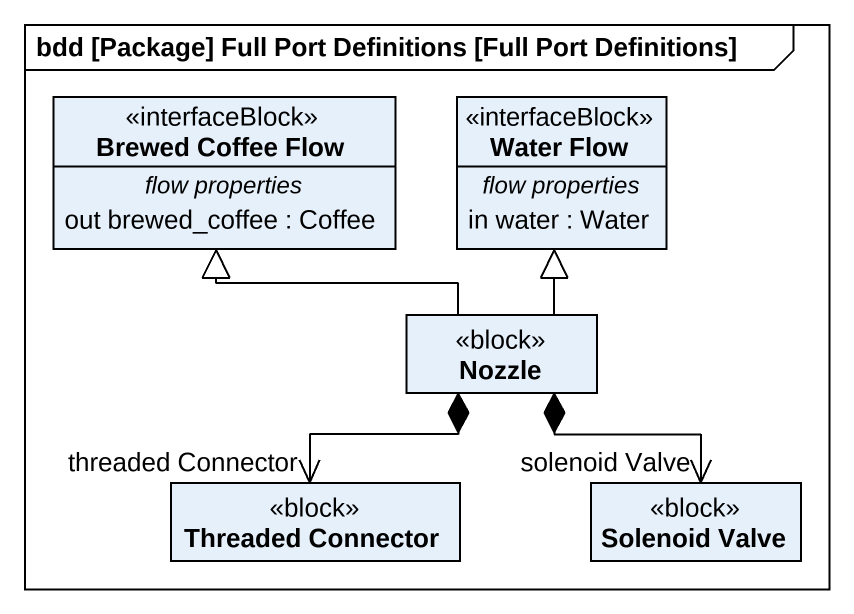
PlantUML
@startuml
mainframe bdd [Package] Full Port Definitions [Full Port Definitions]
hide circle
hide empty members
class "Brewed Coffee Flow" as Brewed_Coffee_Flow <<interfaceBlock>> {
  -- flow properties --
  out brewed_coffee : Coffee
}
class "Water Flow" as Water_Flow <<interfaceBlock>> {
  -- flow properties --
  in water : Water
}
class Nozzle <<block>>
class "Threaded Connector" as Threaded_Connector <<block>>
class "Solenoid Valve" as Solenoid_Valve <<block>>
Nozzle -up-|> Brewed_Coffee_Flow
Nozzle -up-|> Water_Flow
Nozzle *--> "threaded Connector" Threaded_Connector
Nozzle *--> "solenoid Valve" Solenoid_Valve
@enduml
